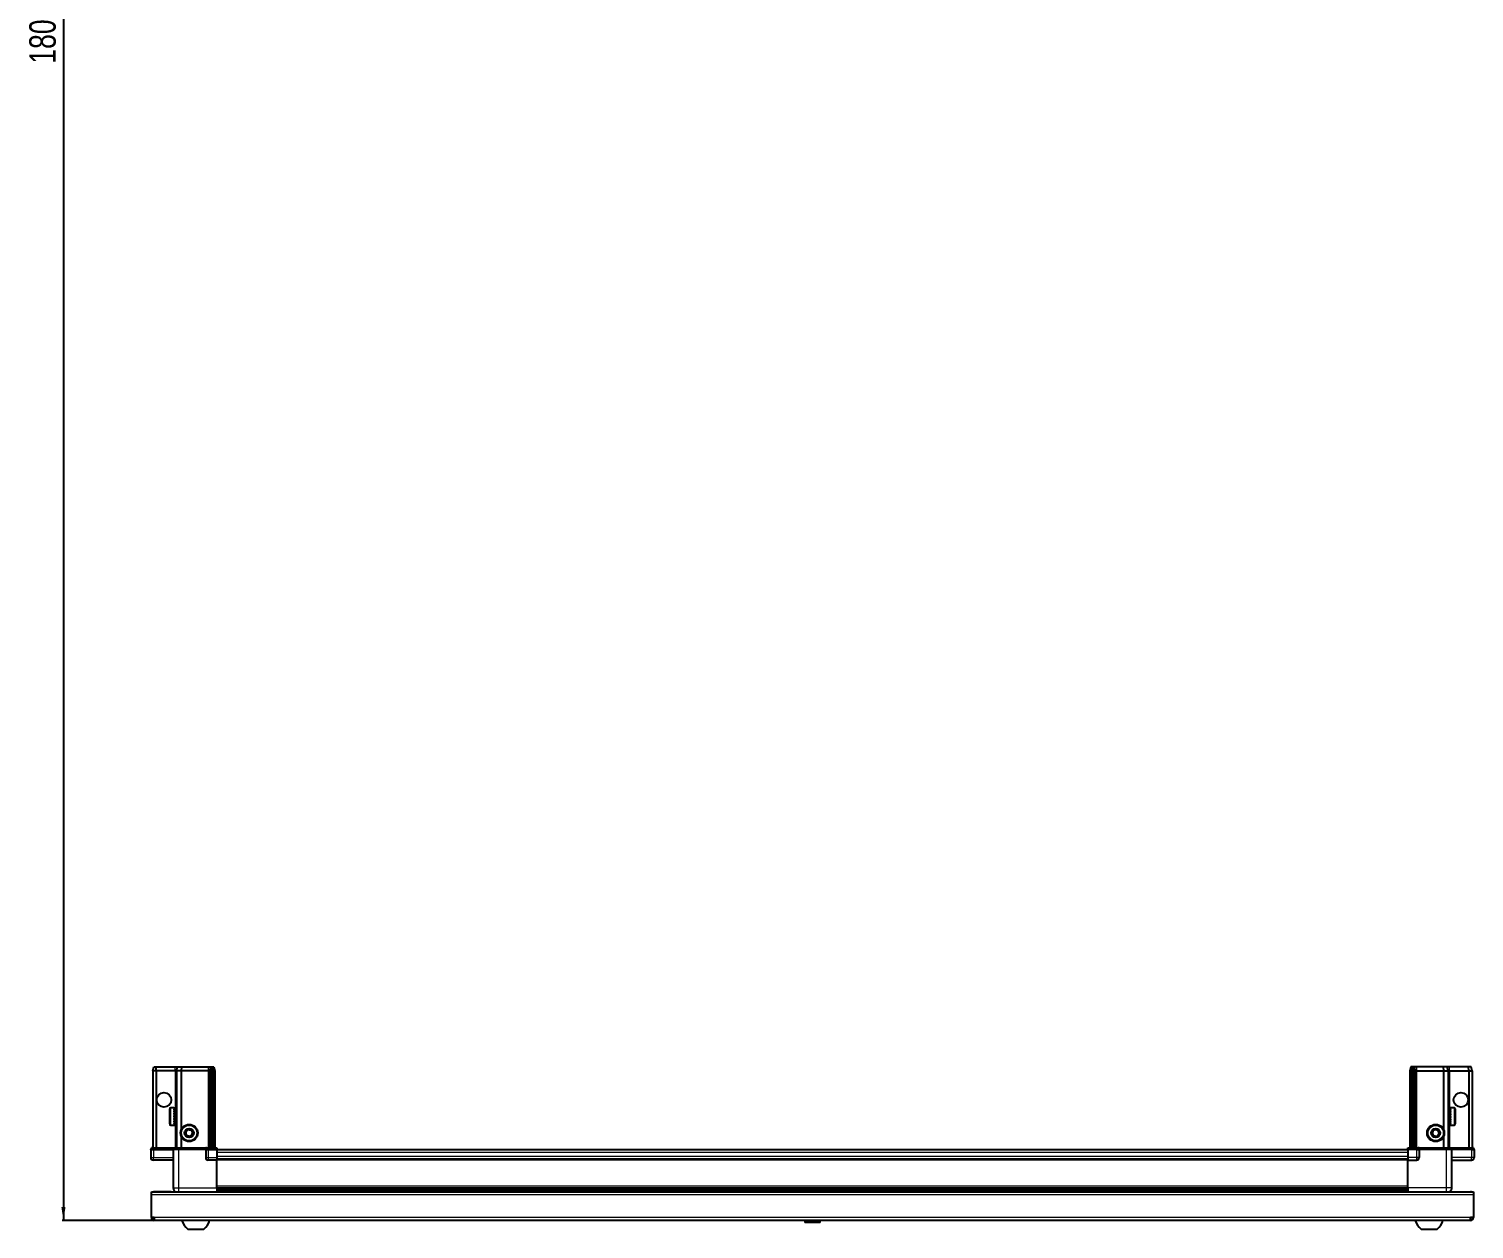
# Model space of a CAD drawing. Header units: millimetres. Extents: x 1415 to 5803, y -1188 to 1732.
# Drawn here: x 1479 to 2571, y -1188 to -281 of the extents above; entities that cross this region are included whole.
import ezdxf

# ---------------------------------------------------------------- set-up
doc = ezdxf.new("R2010")
doc.units = ezdxf.units.MM
doc.layers.add('FORMAT', color=7, linetype='Continuous')
doc.styles.add('SLDTEXTSTYLE0', font='TXT', dxfattribs={"width": 0.75})
doc.dimstyles.new('SLDDIMSTYLE0', dxfattribs={"dimtxt": 20, "dimasz": 10, "dimexe": 0, "dimexo": 0.0625, "dimgap": 5, "dimtad": 2, "dimdec": 1, "dimrnd": 1e-09, "dimzin": 12, "dimdsep": 46, "dimtxsty": 'SLDTEXTSTYLE0', "dimsah": 1, "dimcen": 0.09, "dimadec": 0, "dimazin": 3, "dimtfac": 1, "dimtofl": 0, "dimtmove": 0, "dimatfit": 3, "dimfxl": 0, "dimfrac": 2, "dimtolj": 1, "dimtzin": 12, "dimarcsym": 0})

# ---------------------------------------------------------------- blocks, each defined once
blk = doc.blocks.new('_D_9')
at = {"layer": 'FORMAT'}
for p, q in [((2065, 626), (1503.8, 626)), ((1504.8, 626), (1504.8, -1181)), ((1573.4, -1181), (1503.8, -1181))]:
    blk.add_line(p, q, dxfattribs=at)
for points in [[(1504.8, 626), (1503.3, 616), (1506.4, 616)], [(1504.8, -1181), (1506.4, -1171), (1503.3, -1171)]]:
    blk.add_solid(points, dxfattribs=at)
at = {"layer": 'FORMAT', "insert": (1479, -307.1), "char_height": 20, "attachment_point": 1, "rotation": 90, "style": 'SLDTEXTSTYLE0'}
blk.add_mtext('1807', dxfattribs=at)

msp = doc.modelspace()

# ---------------------------------------------------------------- linework, layer by layer
at = {"color": 7, "linetype": 'Continuous', "lineweight": 25}
for p, q in [((1572.32, -1068.01), (1573.12, -1065.01)), ((1572.32, -1068.01), (1572.32, -1126.31)), ((1574.82, -1068.01), (1572.32, -1068.01)), ((1573.12, -1065.01), (1574.97, -1065.01)), ((1574.82, -1068.01), (1574.97, -1065.01)), ((1574.82, -1068.01), (1574.82, -1126.31)), ((1589.32, -1068.01), (1574.82, -1068.01)), ((1574.97, -1065.01), (1589.32, -1065.01)), ((1589.32, -1065.01), (1591.12, -1065.01)), ((1590.32, -1068.01), (1589.32, -1068.01)), ((1590.32, -1068.01), (1591.12, -1065.01)), ((1593.82, -1068.01), (1590.32, -1068.01)), ((1590.32, -1068.01), (1590.32, -1126.31)), ((1591.12, -1065.01), (1594.15, -1065.01)), ((1594.15, -1065.01), (1593.82, -1068.01)), ((1593.82, -1068.01), (1593.82, -1112.51)), ((1614.32, -1068.01), (1593.82, -1068.01)), ((1594.15, -1065.01), (1614.32, -1065.01)), ((1614.32, -1065.01), (1616.12, -1065.01)), ((1615.32, -1068.01), (1614.32, -1068.01)), ((1616.12, -1065.01), (1615.32, -1068.01)), ((1615.32, -1068.01), (1615.32, -1126.31)), ((1616.32, -1068.01), (1615.32, -1068.01)), ((1616.12, -1065.01), (1616.86, -1065.01)), ((1616.86, -1065.01), (1616.32, -1068.01)), ((1616.32, -1068.01), (1616.32, -1126.31)), ((1617.82, -1068.01), (1616.32, -1068.01)), ((1616.86, -1065.01), (1617.36, -1065.01)), ((1617.36, -1065.01), (1618.52, -1065.01)), ((1617.36, -1065.01), (1617.82, -1068.01)), ((1617.82, -1068.01), (1617.82, -1126.31)), ((1619.32, -1068.01), (1617.82, -1068.01)), ((1618.52, -1065.01), (1619.32, -1068.01)), ((1619.32, -1068.01), (1619.32, -1126.31)), ((2523.12, -1065.01), (2522.32, -1068.01)), ((2522.32, -1068.01), (2523.82, -1068.01)), ((2522.32, -1068.01), (2522.32, -1126.31)), ((2524.28, -1065.01), (2523.12, -1065.01)), ((2524.28, -1065.01), (2523.82, -1068.01)), ((2523.82, -1068.01), (2525.32, -1068.01)), ((2523.82, -1068.01), (2523.82, -1126.31)), ((2524.78, -1065.01), (2524.28, -1065.01)), ((2524.78, -1065.01), (2525.32, -1068.01)), ((2525.52, -1065.01), (2524.78, -1065.01)), ((2525.32, -1068.01), (2526.32, -1068.01)), ((2525.32, -1068.01), (2525.32, -1126.31)), ((2525.52, -1065.01), (2526.32, -1068.01)), ((2527.32, -1065.01), (2525.52, -1065.01)), ((2526.32, -1068.01), (2526.32, -1126.31)), ((2526.32, -1068.01), (2527.32, -1068.01)), ((2547.49, -1065.01), (2527.32, -1065.01)), ((2527.32, -1068.01), (2547.82, -1068.01)), ((2547.49, -1065.01), (2547.82, -1068.01)), ((2550.52, -1065.01), (2547.49, -1065.01)), ((2547.82, -1068.01), (2547.82, -1112.51)), ((2547.82, -1068.01), (2551.32, -1068.01)), ((2551.32, -1068.01), (2550.52, -1065.01)), ((2552.32, -1065.01), (2550.52, -1065.01)), ((2551.32, -1068.01), (2551.32, -1126.31)), ((2551.32, -1068.01), (2552.32, -1068.01)), ((2566.67, -1065.01), (2552.32, -1065.01)), ((2552.32, -1068.01), (2566.82, -1068.01)), ((2566.82, -1068.01), (2566.67, -1065.01)), ((2568.52, -1065.01), (2566.67, -1065.01)), ((2566.82, -1068.01), (2566.82, -1126.31)), ((2566.82, -1068.01), (2569.32, -1068.01)), ((2569.32, -1068.01), (2568.52, -1065.01)), ((2569.32, -1068.01), (2569.32, -1126.31)), ((1585.12, -1108.21), (1585.12, -1096.81)), ((1588.32, -1096.01), (1585.92, -1096.01)), ((1588.32, -1096.01), (1588.32, -1096.02)), ((1588.32, -1096.02), (1588.82, -1096.02)), ((1588.32, -1096.21), (1588.82, -1096.21)), ((1588.32, -1096.21), (1588.32, -1096.43)), ((1588.32, -1096.43), (1588.82, -1096.43)), ((1588.32, -1097), (1588.82, -1097)), ((1588.32, -1097), (1588.32, -1097.43)), ((1588.32, -1097.43), (1588.82, -1097.43)), ((1588.32, -1098.34), (1588.82, -1098.34)), ((1588.32, -1098.34), (1588.32, -1098.93)), ((1588.32, -1098.93), (1588.82, -1098.93)), ((1588.32, -1100.08), (1588.82, -1100.08)), ((1588.32, -1100.08), (1588.32, -1100.78)), ((1588.32, -1100.78), (1588.82, -1100.78)), ((1588.32, -1102.06), (1588.82, -1102.06)), ((1588.32, -1102.06), (1588.32, -1102.8)), ((1588.32, -1102.21), (1588.82, -1102.21)), ((1588.32, -1102.71), (1588.82, -1102.71)), ((1588.32, -1102.8), (1588.82, -1102.8)), ((1588.82, -1096.21), (1588.82, -1096.02)), ((1588.82, -1096.43), (1588.82, -1096.21)), ((1588.82, -1097), (1588.82, -1096.43)), ((1588.82, -1097.43), (1588.82, -1097)), ((1588.82, -1098.34), (1588.82, -1097.43)), ((1588.92, -1098.11), (1588.82, -1098.11)), ((1588.82, -1098.93), (1588.82, -1098.34)), ((1588.82, -1100.08), (1588.82, -1098.93)), ((1588.82, -1100.78), (1588.82, -1100.08)), ((1588.82, -1102.06), (1588.82, -1100.78)), ((1588.82, -1102.21), (1588.82, -1102.06)), ((1588.82, -1102.8), (1588.82, -1102.71)), ((1588.82, -1104.09), (1588.82, -1102.8)), ((1588.92, -1106.91), (1588.92, -1098.11)), ((1589.8, -1099.2), (1589.32, -1098.51)), ((1589.32, -1106.51), (1589.32, -1098.51)), ((1590.29, -1098.51), (1589.8, -1099.2)), ((1589.8, -1105.82), (1589.8, -1099.2)), ((1590.32, -1098.51), (1590.29, -1098.51)), ((1590.29, -1106.51), (1590.29, -1098.51)), ((2551.35, -1098.51), (2551.32, -1098.51)), ((2551.84, -1099.2), (2551.35, -1098.51)), ((2551.35, -1098.51), (2551.35, -1106.51)), ((2552.32, -1098.51), (2551.84, -1099.2)), ((2551.84, -1099.2), (2551.84, -1105.82)), ((2552.32, -1098.51), (2552.32, -1106.51)), ((2552.82, -1098.11), (2552.72, -1098.11)), ((2552.72, -1098.11), (2552.72, -1106.91)), ((2555.72, -1096.01), (2552.82, -1096.01)), ((2553.32, -1096.01), (2552.82, -1096.01)), ((2552.82, -1096.01), (2552.82, -1096.06)), ((2552.82, -1096.06), (2552.82, -1096.35)), ((2553.32, -1096.06), (2552.82, -1096.06)), ((2553.32, -1096.35), (2552.82, -1096.35)), ((2552.82, -1096.35), (2552.82, -1096.62)), ((2553.32, -1096.62), (2552.82, -1096.62)), ((2552.82, -1096.62), (2552.82, -1097.29)), ((2553.32, -1097.29), (2552.82, -1097.29)), ((2552.82, -1097.29), (2552.82, -1097.76)), ((2552.82, -1097.76), (2552.82, -1098.73)), ((2553.32, -1097.76), (2552.82, -1097.76)), ((2553.32, -1098.73), (2552.82, -1098.73)), ((2552.82, -1098.73), (2552.82, -1099.36)), ((2552.82, -1099.36), (2552.82, -1100.55)), ((2553.32, -1099.36), (2552.82, -1099.36)), ((2553.32, -1100.55), (2552.82, -1100.55)), ((2552.82, -1100.55), (2552.82, -1101.19)), ((2553.32, -1101.19), (2552.82, -1101.19)), ((2552.82, -1101.27), (2552.82, -1102.56)), ((2553.32, -1101.27), (2552.82, -1101.27)), ((2553.32, -1102.56), (2552.82, -1102.56)), ((2553.32, -1096.06), (2553.32, -1096.01)), ((2553.32, -1096.62), (2553.32, -1096.35)), ((2553.32, -1097.76), (2553.32, -1097.29)), ((2553.32, -1099.36), (2553.32, -1098.73)), ((2553.32, -1101.27), (2553.32, -1100.55)), ((2553.32, -1103.3), (2553.32, -1102.56)), ((2556.52, -1096.81), (2556.52, -1108.21)), ((1585.92, -1109.01), (1588.32, -1109.01)), ((1588.32, -1104.09), (1588.82, -1104.09)), ((1588.32, -1104.09), (1588.32, -1104.79)), ((1588.32, -1104.79), (1588.82, -1104.79)), ((1588.32, -1105.96), (1588.82, -1105.96)), ((1588.32, -1105.96), (1588.32, -1106.56)), ((1588.32, -1106.56), (1588.82, -1106.56)), ((1588.32, -1107.49), (1588.82, -1107.49)), ((1588.32, -1107.49), (1588.32, -1107.94)), ((1588.32, -1107.94), (1588.82, -1107.94)), ((1588.32, -1108.54), (1588.82, -1108.54)), ((1588.32, -1108.54), (1588.32, -1108.78)), ((1588.32, -1108.78), (1588.82, -1108.78)), ((1588.32, -1109), (1588.82, -1109)), ((1588.32, -1109), (1588.32, -1109.01)), ((1588.32, -1109.01), (1588.82, -1109.01)), ((1588.82, -1104.79), (1588.82, -1104.09)), ((1588.82, -1105.96), (1588.82, -1104.79)), ((1588.82, -1106.56), (1588.82, -1105.96)), ((1588.82, -1107.49), (1588.82, -1106.56)), ((1588.82, -1106.91), (1588.92, -1106.91)), ((1588.82, -1107.94), (1588.82, -1107.49)), ((1588.82, -1108.54), (1588.82, -1107.94)), ((1588.82, -1108.78), (1588.82, -1108.54)), ((1588.82, -1109), (1588.82, -1108.78)), ((1588.82, -1109.01), (1588.82, -1109)), ((1589.32, -1106.51), (1589.8, -1105.82)), ((1589.8, -1105.82), (1590.29, -1106.51)), ((1590.29, -1106.51), (1590.32, -1106.51)), ((2551.32, -1106.51), (2551.35, -1106.51)), ((2551.35, -1106.51), (2551.84, -1105.82)), ((2551.84, -1105.82), (2552.32, -1106.51)), ((2552.72, -1106.91), (2552.82, -1106.91)), ((2553.32, -1103.05), (2552.82, -1103.05)), ((2552.82, -1103.05), (2552.82, -1103.3)), ((2552.82, -1103.3), (2552.82, -1104.57)), ((2553.32, -1103.3), (2552.82, -1103.3)), ((2553.32, -1104.57), (2552.82, -1104.57)), ((2552.82, -1104.57), (2552.82, -1105.26)), ((2552.82, -1105.26), (2552.82, -1106.38)), ((2553.32, -1105.26), (2552.82, -1105.26)), ((2553.32, -1106.38), (2552.82, -1106.38)), ((2552.82, -1106.38), (2552.82, -1106.94)), ((2552.82, -1106.94), (2552.82, -1107.8)), ((2553.32, -1106.94), (2552.82, -1106.94)), ((2553.32, -1107.8), (2552.82, -1107.8)), ((2552.82, -1107.8), (2552.82, -1108.2)), ((2552.82, -1108.2), (2552.82, -1108.71)), ((2553.32, -1108.2), (2552.82, -1108.2)), ((2553.32, -1108.71), (2552.82, -1108.71)), ((2552.82, -1108.71), (2552.82, -1108.89)), ((2552.82, -1108.89), (2552.82, -1109.01)), ((2553.32, -1108.89), (2552.82, -1108.89)), ((2552.82, -1109.01), (2555.72, -1109.01)), ((2553.32, -1105.26), (2553.32, -1104.57)), ((2553.32, -1106.94), (2553.32, -1106.38)), ((2553.32, -1108.2), (2553.32, -1107.8)), ((2553.32, -1108.89), (2553.32, -1108.71)), ((1593.82, -1117.51), (1593.82, -1126.31)), ((2547.82, -1117.51), (2547.82, -1126.31)), ((1571.32, -1126.31), (1570.82, -1127.18)), ((1570.82, -1127.51), (1570.82, -1127.18)), ((1570.82, -1127.51), (1572.82, -1127.51)), ((1570.82, -1127.51), (1570.82, -1133.51)), ((1572.82, -1126.31), (1571.32, -1126.31)), ((1572.82, -1126.31), (1587.62, -1126.31)), ((1587.62, -1127.51), (1572.82, -1127.51)), ((1572.82, -1127.51), (1587.62, -1127.51)), ((1587.82, -1135.51), (1572.82, -1135.51)), ((1587.62, -1126.31), (1587.82, -1126.31)), ((1587.82, -1127.51), (1587.62, -1127.51)), ((1587.82, -1127.51), (1587.82, -1126.31)), ((1587.82, -1126.31), (1591.82, -1126.31)), ((1591.82, -1127.51), (1587.82, -1127.51)), ((1587.82, -1127.51), (1587.82, -1156.51)), ((1591.82, -1126.31), (1612.12, -1126.31)), ((1612.12, -1127.51), (1591.82, -1127.51)), ((1612.12, -1126.31), (1612.32, -1126.31)), ((1612.32, -1127.51), (1612.12, -1127.51)), ((1612.32, -1127.51), (1612.32, -1126.31)), ((1613, -1126.31), (1612.32, -1126.31)), ((1612.32, -1127.51), (1614.32, -1127.51)), ((1612.32, -1127.51), (1612.32, -1133.51)), ((1613, -1126.31), (1620.82, -1126.31)), ((1620.82, -1127.18), (1614.32, -1127.18)), ((1620.82, -1127.51), (1614.32, -1127.51)), ((1614.32, -1127.51), (1620.82, -1127.51)), ((1620.82, -1135.51), (1614.32, -1135.51)), ((1620.82, -1126.31), (1620.82, -1127.18)), ((1620.82, -1127.18), (1620.82, -1127.18)), ((1620.82, -1127.51), (1620.82, -1127.18)), ((1620.82, -1127.51), (1620.82, -1127.51)), ((1620.82, -1127.51), (1620.82, -1133.51)), ((2520.82, -1127.66), (1620.82, -1127.66)), ((1620.82, -1133.51), (1620.82, -1135.51)), ((2520.82, -1134.86), (1620.82, -1134.86)), ((1620.82, -1156.51), (1620.82, -1135.51)), ((2520.82, -1127.18), (2520.82, -1126.31)), ((2520.82, -1126.31), (2528.64, -1126.31)), ((2520.82, -1127.51), (2520.82, -1127.18)), ((2527.32, -1127.18), (2520.82, -1127.18)), ((2527.32, -1127.51), (2520.82, -1127.51)), ((2520.82, -1127.51), (2520.82, -1133.51)), ((2520.82, -1133.51), (2520.82, -1135.51)), ((2520.82, -1135.51), (2527.32, -1135.51)), ((2520.82, -1156.51), (2520.82, -1135.51)), ((2527.32, -1127.51), (2529.32, -1127.51)), ((2529.32, -1127.51), (2527.32, -1127.51)), ((2529.32, -1126.31), (2528.64, -1126.31)), ((2529.32, -1127.51), (2529.32, -1126.31)), ((2529.32, -1126.31), (2529.52, -1126.31)), ((2529.52, -1127.51), (2529.32, -1127.51)), ((2529.32, -1127.51), (2529.32, -1133.51)), ((2529.52, -1126.31), (2549.82, -1126.31)), ((2549.82, -1127.51), (2529.52, -1127.51)), ((2549.82, -1126.31), (2553.82, -1126.31)), ((2553.82, -1127.51), (2549.82, -1127.51)), ((2553.82, -1127.51), (2553.82, -1126.31)), ((2553.82, -1126.31), (2554.02, -1126.31)), ((2554.02, -1127.51), (2553.82, -1127.51)), ((2553.82, -1127.51), (2553.82, -1156.51)), ((2553.82, -1135.51), (2568.82, -1135.51)), ((2554.02, -1126.31), (2568.82, -1126.31)), ((2568.82, -1127.51), (2554.02, -1127.51)), ((2570.32, -1126.31), (2568.82, -1126.31)), ((2568.82, -1127.51), (2570.82, -1127.51)), ((2570.82, -1127.18), (2570.32, -1126.31)), ((2570.82, -1127.18), (2570.32, -1126.31)), ((2570.82, -1127.51), (2570.82, -1127.18)), ((2570.82, -1127.51), (2570.82, -1127.18)), ((2570.82, -1127.51), (2570.82, -1127.51)), ((2570.82, -1127.51), (2570.82, -1133.51)), ((1620.82, -1157.54), (2520.82, -1157.54)), ((1620.82, -1157.57), (2520.82, -1157.57)), ((1571.32, -1161.61), (1571.32, -1159.51)), ((1571.32, -1159.51), (2570.32, -1159.51)), ((1571.32, -1178.91), (1571.32, -1161.61)), ((1586.32, -1159.41), (1573.42, -1159.41)), ((1586.32, -1159.41), (1586.32, -1159.51)), ((1644.7, -1159.36), (1620.82, -1159.36)), ((1639.32, -1159.51), (1639.32, -1159.36)), ((1639.36, -1159.51), (1639.36, -1159.36)), ((1639.63, -1159.51), (1639.63, -1159.36)), ((1639.89, -1159.51), (1639.89, -1159.36)), ((1640.54, -1159.51), (1640.54, -1159.36)), ((1641.01, -1159.51), (1641.01, -1159.36)), ((1641.97, -1159.51), (1641.97, -1159.36)), ((1642.59, -1159.51), (1642.59, -1159.36)), ((1643.78, -1159.51), (1643.78, -1159.36)), ((1644.44, -1159.51), (1644.44, -1159.36)), ((1644.49, -1159.51), (1644.49, -1159.36)), ((1645.79, -1159.36), (1644.7, -1159.36)), ((1645.79, -1159.51), (1645.79, -1159.36)), ((1645.79, -1159.36), (1645.79, -1159.36)), ((1646.52, -1159.36), (1645.79, -1159.36)), ((1645.8, -1159.51), (1645.8, -1159.36)), ((1646.3, -1159.51), (1646.3, -1159.36)), ((1646.52, -1159.51), (1646.52, -1159.36)), ((1646.94, -1159.36), (1646.52, -1159.36)), ((1646.52, -1159.36), (1646.52, -1159.36)), ((2494.7, -1159.36), (1646.94, -1159.36)), ((1647.8, -1159.51), (1647.8, -1159.36)), ((1648.49, -1159.51), (1648.49, -1159.36)), ((1649.61, -1159.51), (1649.61, -1159.36)), ((1650.19, -1159.51), (1650.19, -1159.36)), ((1651.06, -1159.51), (1651.06, -1159.36)), ((1651.46, -1159.51), (1651.46, -1159.36)), ((1651.99, -1159.51), (1651.99, -1159.36)), ((1652.18, -1159.51), (1652.18, -1159.36)), ((1652.32, -1159.51), (1652.32, -1159.36)), ((2489.32, -1159.51), (2489.32, -1159.36)), ((2489.49, -1159.51), (2489.49, -1159.36)), ((2489.7, -1159.51), (2489.7, -1159.36)), ((2490.26, -1159.51), (2490.26, -1159.36)), ((2490.68, -1159.51), (2490.68, -1159.36)), ((2491.58, -1159.51), (2491.58, -1159.36)), ((2492.16, -1159.51), (2492.16, -1159.36)), ((2493.31, -1159.51), (2493.31, -1159.36)), ((2494, -1159.51), (2494, -1159.36)), ((2495.28, -1159.36), (2494.7, -1159.36)), ((2495.28, -1159.51), (2495.28, -1159.36)), ((2495.29, -1159.36), (2495.28, -1159.36)), ((2496.02, -1159.36), (2495.29, -1159.36)), ((2495.46, -1159.51), (2495.46, -1159.36)), ((2495.96, -1159.51), (2495.96, -1159.36)), ((2496.02, -1159.51), (2496.02, -1159.36)), ((2496.94, -1159.36), (2496.02, -1159.36)), ((2496.02, -1159.36), (2496.02, -1159.36)), ((2520.82, -1159.36), (2496.94, -1159.36)), ((2497.31, -1159.51), (2497.31, -1159.36)), ((2498.02, -1159.51), (2498.02, -1159.36)), ((2499.19, -1159.51), (2499.19, -1159.36)), ((2499.8, -1159.51), (2499.8, -1159.36)), ((2500.75, -1159.51), (2500.75, -1159.36)), ((2501.19, -1159.51), (2501.19, -1159.36)), ((2501.82, -1159.51), (2501.82, -1159.36)), ((2502.06, -1159.51), (2502.06, -1159.36)), ((2502.3, -1159.51), (2502.3, -1159.36)), ((2502.32, -1159.51), (2502.32, -1159.36)), ((2555.32, -1159.41), (2555.32, -1159.51)), ((2555.32, -1159.41), (2568.22, -1159.41)), ((2570.32, -1159.51), (2570.32, -1161.61)), ((2570.32, -1161.61), (2570.32, -1178.91)), ((1573.42, -1178.91), (1571.32, -1178.91)), ((1573.42, -1178.91), (1573.42, -1181.01)), ((2570.32, -1178.91), (2568.22, -1178.91)), ((2568.22, -1181.01), (2568.22, -1178.91)), ((2568.22, -1181.01), (1573.42, -1181.01)), ((1598.82, -1187.61), (1610.82, -1187.61)), ((2066.02, -1181.01), (2065.03, -1182)), ((2065.03, -1182), (2065.03, -1182.51)), ((2076.6, -1182), (2065.03, -1182)), ((2076.6, -1182.51), (2065.03, -1182.51)), ((2076.6, -1182), (2075.62, -1181.01)), ((2076.6, -1182.51), (2076.6, -1182)), ((2530.82, -1187.61), (2542.82, -1187.61))]:
    msp.add_line(p, q, dxfattribs=at)
at = {"color": 8, "linetype": 'Continuous', "lineweight": 18}
for p, q in [((1589.32, -1068.01), (1589.32, -1065.01)), ((1589.32, -1068.01), (1589.32, -1098.51)), ((1614.32, -1065.01), (1614.32, -1068.01)), ((1614.32, -1068.01), (1614.32, -1126.31)), ((2527.32, -1065.01), (2527.32, -1068.01)), ((2527.32, -1068.01), (2527.32, -1126.31)), ((2552.32, -1068.01), (2552.32, -1065.01)), ((2552.32, -1068.01), (2552.32, -1098.51)), ((1585.92, -1109.01), (1585.92, -1096.01)), ((2555.72, -1096.01), (2555.72, -1109.01)), ((1589.32, -1106.51), (1589.32, -1126.31)), ((2552.32, -1106.51), (2552.32, -1126.31)), ((1570.82, -1133.51), (1572.82, -1133.51)), ((1572.82, -1127.51), (1572.82, -1126.31)), ((1572.82, -1127.51), (1572.82, -1133.51)), ((1572.82, -1133.51), (1587.82, -1133.51)), ((1572.82, -1135.51), (1572.82, -1133.51)), ((1587.62, -1127.51), (1587.62, -1126.31)), ((1591.82, -1127.51), (1591.82, -1126.31)), ((1591.82, -1127.51), (1591.82, -1156.51)), ((1612.12, -1127.51), (1612.12, -1126.31)), ((1612.32, -1133.51), (1614.32, -1133.51)), ((1614.32, -1127.51), (1614.32, -1127.18)), ((1614.32, -1127.51), (1614.32, -1133.51)), ((1614.32, -1133.51), (1620.82, -1133.51)), ((1614.32, -1133.51), (1614.32, -1135.51)), ((1620.82, -1127.51), (1620.82, -1127.18)), ((2520.82, -1129.66), (1620.82, -1129.66)), ((2520.82, -1132.86), (1620.82, -1132.86)), ((2520.82, -1135.51), (1620.82, -1135.51)), ((2527.32, -1133.51), (2520.82, -1133.51)), ((2527.32, -1127.51), (2527.32, -1127.18)), ((2527.32, -1127.51), (2527.32, -1133.51)), ((2529.32, -1133.51), (2527.32, -1133.51)), ((2527.32, -1133.51), (2527.32, -1135.51)), ((2529.52, -1126.31), (2529.52, -1127.51)), ((2549.82, -1127.51), (2549.82, -1126.31)), ((2549.82, -1127.51), (2549.82, -1156.51)), ((2568.82, -1133.51), (2553.82, -1133.51)), ((2554.02, -1126.31), (2554.02, -1127.51)), ((2568.82, -1127.51), (2568.82, -1126.31)), ((2568.82, -1127.51), (2568.82, -1133.51)), ((2570.82, -1133.51), (2568.82, -1133.51)), ((2568.82, -1135.51), (2568.82, -1133.51)), ((1591.82, -1156.51), (1620.82, -1156.51)), ((1620.82, -1154.92), (2520.82, -1154.92)), ((2520.82, -1156.33), (1620.82, -1156.33)), ((2549.82, -1156.51), (2520.82, -1156.51)), ((2570.32, -1161.61), (1571.32, -1161.61)), ((1573.42, -1159.51), (1573.42, -1159.41)), ((1620.82, -1158.78), (2520.82, -1158.78)), ((2568.22, -1159.51), (2568.22, -1159.41)), ((2568.22, -1178.91), (1573.42, -1178.91))]:
    msp.add_line(p, q, dxfattribs=at)
at = {"color": 7, "linetype": 'Continuous', "lineweight": 25, "flags": 128}
for points in [[(1573.42, -1159.41), (1573.01, -1159.45), (1572.78, -1159.51)], [(2568.86, -1159.51), (2568.63, -1159.45), (2568.22, -1159.41)]]:
    msp.add_lwpolyline(points, dxfattribs=at)
at = {"color": 7, "linetype": 'Continuous', "lineweight": 25}
for centre, radius in [((1580.82, -1090.01), 5.5), ((2560.82, -1090.01), 5.5), ((1599.82, -1115.01), 6.5), ((1599.82, -1115.01), 3.46), ((2541.82, -1115.01), 6.5), ((2541.82, -1115.01), 3.46)]:
    msp.add_circle(centre, radius, dxfattribs=at)
at = {"color": 8, "linetype": 'Continuous', "lineweight": 18}
for centre in [(1599.82, -1115.01), (2541.82, -1115.01)]:
    msp.add_circle(centre, 5.7, dxfattribs=at)
at = {"color": 7, "linetype": 'Continuous', "lineweight": 25}
for centre, radius, start, end in [((1585.92, -1096.81), 0.8, 90, 180), ((1589.32, -1098.11), 0.4, 180, 270), ((2552.32, -1098.11), 0.4, 270, 0), ((2555.72, -1096.81), 0.8, 0, 90), ((1585.92, -1108.21), 0.8, 180, 270), ((1589.32, -1106.91), 0.4, 90, 180), ((1599.82, -1115.01), 2.5, 147.37605, 207.37605), ((1599.82, -1115.01), 2.5, 87.37605, 147.37605), ((1599.82, -1115.01), 2.5, 27.37605, 87.37605), ((1599.82, -1115.01), 2.5, 327.37605, 27.37605), ((2541.82, -1115.01), 2.5, 134.67671, 194.67671), ((2541.82, -1115.01), 2.5, 74.67671, 134.67671), ((2541.82, -1115.01), 2.5, 14.67671, 74.67671), ((2552.32, -1106.91), 0.4, 0, 90), ((2555.72, -1108.21), 0.8, 270, 360), ((1599.82, -1115.01), 2.5, 207.37605, 267.37605), ((1599.82, -1115.01), 2.5, 267.37605, 327.37605), ((2541.82, -1115.01), 2.5, 194.67671, 254.67671), ((2541.82, -1115.01), 2.5, 254.67671, 314.67671), ((2541.82, -1115.01), 2.5, 314.67671, 14.67671), ((1572.82, -1133.51), 2, 180, 270), ((1614.32, -1133.51), 2, 180, 270), ((2527.32, -1133.51), 2, 270, 0), ((2568.82, -1133.51), 2, 270, 0), ((1573.42, -1178.91), 2.1, 180, 270), ((1573.42, -1178.91), 0.6, 180, 270), ((2568.22, -1178.91), 2.1, 270, 0), ((2568.22, -1178.91), 0.6, 270, 0), ((1605.84, -1177.99), 11.91, 194.70035, 233.8734), ((1603.8, -1177.99), 11.91, 306.1266, 345.29965), ((2537.84, -1177.99), 11.91, 194.70035, 233.8734), ((2535.8, -1177.99), 11.91, 306.1266, 345.29965)]:
    msp.add_arc(centre, radius, start, end, dxfattribs=at)
for centre, start_param, end_param in [((1614.32, -1123.72), 2.4188584, 3.1415927), ((2527.32, -1123.72), 3.1415927, 3.8643269)]:
    msp.add_ellipse(centre, major_axis=(0, 3.46), ratio=0.5773503, start_param=start_param, end_param=end_param, dxfattribs=at)
for points, knots in [([(1596.94, -1114.88), (1597.21, -1114.45), (1597.73, -1113.64), (1598.25, -1112.83), (1598.49, -1112.45)], [0, 0, 0, 0, 0.5346859, 1, 1, 1, 1]), ([(1598.49, -1112.45), (1599.01, -1112.47), (1599.97, -1112.52), (1600.93, -1112.56), (1601.38, -1112.58)], [0, 0, 0, 0, 0.5346859, 1, 1, 1, 1]), ([(1601.38, -1112.58), (1601.53, -1112.89), (1601.91, -1113.62), (1602.37, -1114.5), (1602.65, -1115.04), (1602.7, -1115.15)], [0, 0, 0, 0, 0.3629006, 0.8668753, 1, 1, 1, 1]), ([(2539.04, -1114.25), (2539.4, -1113.89), (2540.09, -1113.21), (2540.77, -1112.54), (2541.09, -1112.22)], [0, 0, 0, 0, 0.53468586, 1, 1, 1, 1]), ([(2541.09, -1112.22), (2541.59, -1112.36), (2542.52, -1112.61), (2543.44, -1112.87), (2543.87, -1112.98)], [0, 0, 0, 0, 0.5346859, 1, 1, 1, 1]), ([(2543.87, -1112.98), (2543.9, -1113.11), (2544.06, -1113.68), (2544.31, -1114.65), (2544.52, -1115.44), (2544.6, -1115.78)], [0, 0, 0, 0, 0.1331247, 0.6370994, 1, 1, 1, 1]), ([(1598.26, -1117.45), (1598.21, -1117.33), (1597.93, -1116.8), (1597.47, -1115.92), (1597.09, -1115.19), (1596.94, -1114.88)], [0, 0, 0, 0, 0.1331247, 0.6370994, 1, 1, 1, 1]), ([(1601.15, -1117.58), (1600.63, -1117.55), (1599.67, -1117.51), (1598.71, -1117.47), (1598.26, -1117.45)], [0, 0, 0, 0, 0.5346859, 1, 1, 1, 1]), ([(1602.7, -1115.15), (1602.43, -1115.58), (1601.91, -1116.39), (1601.39, -1117.2), (1601.15, -1117.58)], [0, 0, 0, 0, 0.5346859, 1, 1, 1, 1]), ([(2539.77, -1117.04), (2539.68, -1116.71), (2539.47, -1115.91), (2539.22, -1114.95), (2539.07, -1114.37), (2539.04, -1114.25)], [0, 0, 0, 0, 0.3629006, 0.8668753, 1, 1, 1, 1]), ([(2542.55, -1117.81), (2542.05, -1117.67), (2541.12, -1117.42), (2540.2, -1117.16), (2539.77, -1117.04)], [0, 0, 0, 0, 0.5346859, 1, 1, 1, 1]), ([(2544.6, -1115.78), (2544.24, -1116.14), (2543.55, -1116.82), (2542.87, -1117.49), (2542.55, -1117.81)], [0, 0, 0, 0, 0.5346859, 1, 1, 1, 1]), ([(1587.82, -1156.51), (1587.87, -1156.95), (1587.94, -1157.63), (1588.37, -1158.45), (1588.83, -1159), (1589.23, -1159.36), (1589.5, -1159.49), (1589.54, -1159.51)], [0, 0, 0, 0, 0.36301846, 0.55843766, 0.75800394, 0.95757021, 1, 1, 1, 1]), ([(1620.82, -1156.51), (1620.82, -1156.91), (1620.82, -1157.7), (1620.82, -1158.72), (1620.82, -1159.35), (1620.82, -1159.5), (1620.82, -1159.51)], [0, 0, 0, 0, 0.3255201, 0.6510403, 0.9765604, 1, 1, 1, 1]), ([(2520.82, -1156.51), (2520.82, -1156.91), (2520.82, -1157.7), (2520.82, -1158.72), (2520.82, -1159.35), (2520.82, -1159.5), (2520.82, -1159.51)], [0, 0, 0, 0, 0.3255201, 0.6510403, 0.9765604, 1, 1, 1, 1]), ([(2553.82, -1156.51), (2553.77, -1156.95), (2553.7, -1157.63), (2553.27, -1158.45), (2552.81, -1159), (2552.41, -1159.36), (2552.14, -1159.49), (2552.1, -1159.51)], [0, 0, 0, 0, 0.3630185, 0.5584377, 0.7580039, 0.9575702, 1, 1, 1, 1])]:
    msp.add_open_spline(points, degree=3, knots=knots, dxfattribs=at)
at = {"color": 8, "linetype": 'Continuous', "lineweight": 18}
for points in [[(1587.82, -1156.51), (1587.88, -1156.51), (1588, -1156.51), (1588.93, -1156.51), (1590.25, -1156.51), (1591.3, -1156.51), (1591.82, -1156.51)], [(2553.82, -1156.51), (2553.76, -1156.51), (2553.64, -1156.51), (2552.71, -1156.51), (2551.39, -1156.51), (2550.34, -1156.51), (2549.82, -1156.51)]]:
    msp.add_open_spline(points, degree=3, dxfattribs=at)
for points, knots in [([(1591.82, -1156.51), (1591.82, -1156.95), (1591.82, -1157.63), (1591.82, -1158.45), (1591.82, -1159), (1591.82, -1159.36), (1591.82, -1159.49), (1591.82, -1159.51)], [0, 0, 0, 0, 0.3630185, 0.5584377, 0.7580039, 0.9575702, 1, 1, 1, 1]), ([(2549.82, -1156.51), (2549.82, -1156.95), (2549.82, -1157.63), (2549.82, -1158.45), (2549.82, -1159), (2549.82, -1159.36), (2549.82, -1159.49), (2549.82, -1159.51)], [0, 0, 0, 0, 0.36301846, 0.55843766, 0.75800394, 0.95757021, 1, 1, 1, 1])]:
    msp.add_open_spline(points, degree=3, knots=knots, dxfattribs=at)

# ---------------------------------------------------------------- dimensions: what is measured, and where the dimension line sits
at = {"layer": 'FORMAT'}
dim = msp.add_linear_dim(base=(1504.82, -1181.01), p1=(2065.03, 625.99), p2=(1573.42, -1181.01), angle=90, dimstyle='SLDDIMSTYLE0', dxfattribs=at)
dim.commit()
dim.dimension.update_dxf_attribs({"geometry": '_D_9', "text_midpoint": (1504.82, -277.51), "dimtype": 160})

doc.saveas('drawing.dxf')
